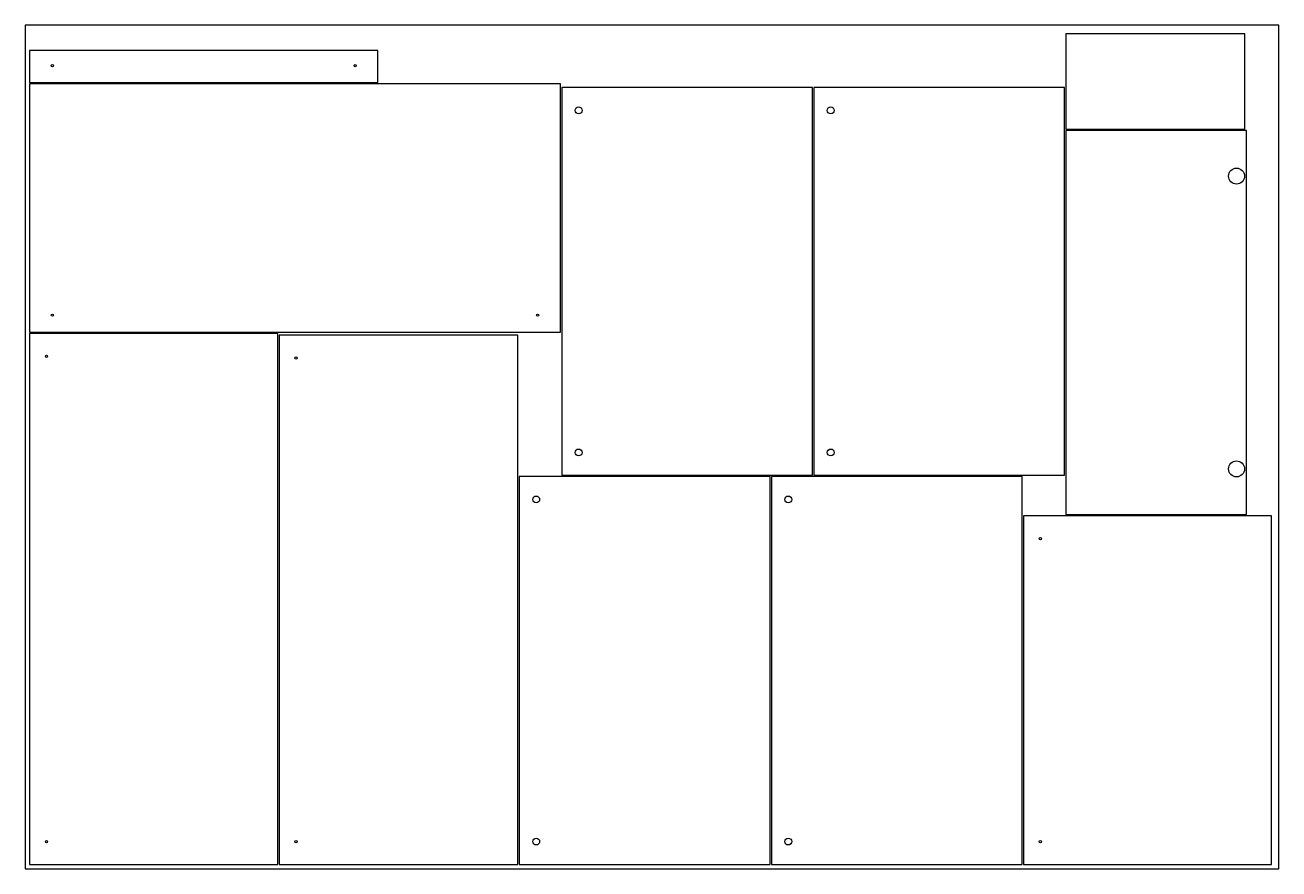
# Model space of a CAD drawing. Extents: x 0 to 2750, y 0 to 1850.
import ezdxf

# ---------------------------------------------------------------- set-up
doc = ezdxf.new("R2010")
doc.units = 0
for name, color, linetype in [('CHAPA', 7, 'CONTINUOUS'), ('FUROS', 7, 'CONTINUOUS'), ('PECAS', 7, 'CONTINUOUS')]:
    doc.layers.add(name, color=color, linetype=linetype)

msp = doc.modelspace()

# ---------------------------------------------------------------- linework, layer by layer
at = {"layer": 'CHAPA'}
for p, q in [((2750, 1850), (0, 1850)), ((0, 1850), (0, 0)), ((2750, 0), (2750, 1850)), ((0, 0), (2750, 0))]:
    msp.add_line(p, q, dxfattribs=at)
at = {"layer": 'FUROS'}
for centre, radius in [((60, 1761), 2.5), ((724, 1761), 2.5), ((1214, 1663), 7.5), ((1767, 1663), 7.5), ((2657, 1519), 17.5), ((60, 1214), 2.5), ((1124, 1214), 2.5), ((47, 1124), 2.5), ((594, 1120), 2.5), ((1214, 913), 7.5), ((1767, 913), 7.5), ((2657, 877), 17.5), ((1121, 810), 7.5), ((1674, 810), 7.5), ((2227, 724), 2.5), ((47, 60), 2.5), ((594, 60), 2.5), ((1121, 60), 7.5), ((1674, 60), 7.5), ((2227, 60), 2.5)]:
    msp.add_circle(centre, radius, dxfattribs=at)
at = {"layer": 'PECAS'}
for p, q in [((2675, 1830.5), (2283, 1830.5)), ((2283, 1830.5), (2283, 1622)), ((2675, 1622), (2675, 1830.5)), ((774, 1794), (10, 1794)), ((10, 1794), (10, 1724)), ((774, 1724), (774, 1794)), ((10, 1724), (774, 1724)), ((1174, 1721), (10, 1721)), ((10, 1721), (10, 1177)), ((1174, 1177), (1174, 1721)), ((1727, 1713), (1177, 1713)), ((1177, 1713), (1177, 863)), ((1727, 863), (1727, 1713)), ((2280, 1713), (1730, 1713)), ((1730, 1713), (1730, 863)), ((2280, 863), (2280, 1713)), ((2283, 1622), (2675, 1622)), ((2679, 1619), (2283, 1619)), ((2283, 1619), (2283, 777)), ((2679, 777), (2679, 1619)), ((10, 1177), (1174, 1177)), ((554, 1174), (10, 1174)), ((10, 1174), (10, 10)), ((554, 10), (554, 1174)), ((1081, 1170), (557, 1170)), ((557, 1170), (557, 10)), ((1081, 10), (1081, 1170)), ((1634, 860), (1084, 860)), ((1084, 860), (1084, 10)), ((1177, 863), (1727, 863)), ((1634, 10), (1634, 860)), ((2187, 860), (1637, 860)), ((1637, 860), (1637, 10)), ((1730, 863), (2280, 863)), ((2187, 10), (2187, 860)), ((2734, 774), (2190, 774)), ((2190, 774), (2190, 10)), ((2283, 777), (2679, 777)), ((2734, 10), (2734, 774)), ((10, 10), (554, 10)), ((557, 10), (1081, 10)), ((1084, 10), (1634, 10)), ((1637, 10), (2187, 10)), ((2190, 10), (2734, 10))]:
    msp.add_line(p, q, dxfattribs=at)

doc.saveas('drawing.dxf')
